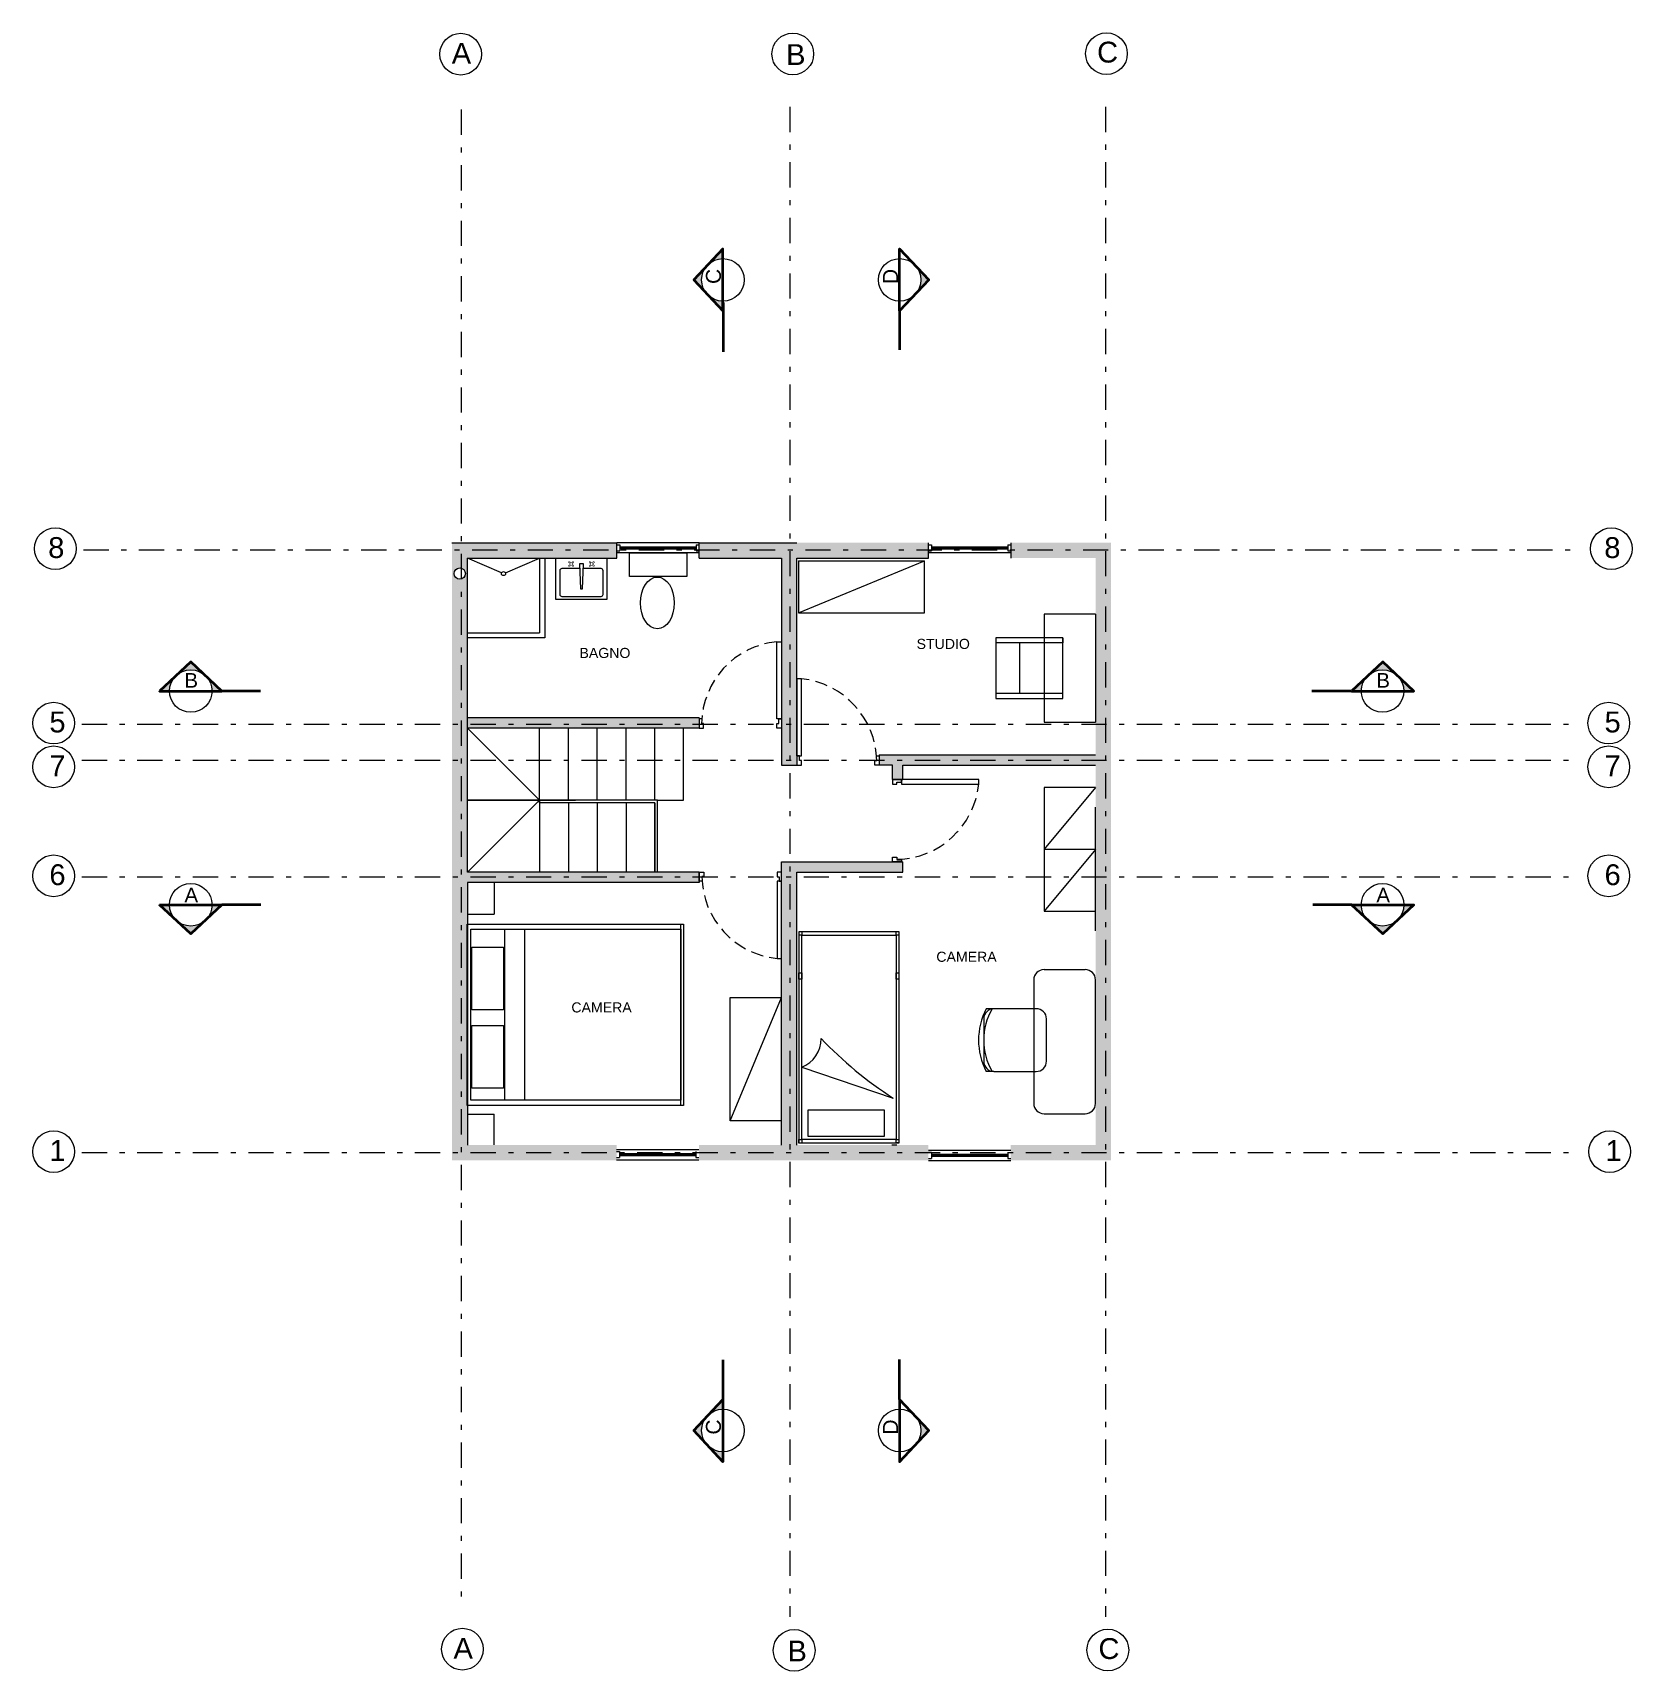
# Model space of a CAD drawing. Header units: inches. Extents: x 7.1 to 38.7, y 1 to 33.5.
import ezdxf

# ---------------------------------------------------------------- set-up
doc = ezdxf.new("R2010")
doc.units = ezdxf.units.IN
doc.header["$MEASUREMENT"] = 0
doc.linetypes.add('DASHDOT', pattern=[1, 0.5, -0.25, 0, -0.25])
doc.linetypes.add('HIDDEN', pattern=[0.375, 0.25, -0.125])
for name, color, linetype, lineweight in [('A-ANNO-NOTE', 255, 'Continuous', 35), ('Arredi', 3, 'Continuous', 15), ('finestre', 4, 'Continuous', 15), ('linee', 255, 'DASHDOT', 13), ('Scritte', 8, 'Continuous', 18)]:
    doc.layers.add(name, color=color, linetype=linetype, lineweight=lineweight)
doc.layers.add('Porte', color=2, linetype='Continuous')
doc.layers.add('Scale', color=7, linetype='Continuous')
doc.styles.get("Standard").update_dxf_attribs({"font": 'Arial.ttf'})

msp = doc.modelspace()

# ---------------------------------------------------------------- hatches: boundary and pattern name
at = {"lineweight": 5}
h = msp.add_hatch(color=7, dxfattribs=at)
h.dxf.hatch_style = 1
h.set_gradient(color1=(51, 51, 51), color2=(51, 51, 51), tint=1)
h.paths.add_polyline_path([(15.628, 22.739, -1), (15.403, 22.739), (15.395, 20.25), (15.668, 20.25)], flags=16)
h.paths.add_polyline_path([(18.626, 23.35), (15.362, 23.35), (15.362, 20.25), (15.668, 20.25), (15.668, 23.045), (18.626, 23.045)])
h.paths.add_polyline_path([(15.628, 22.739, -1), (15.403, 22.739, -1)], flags=16)
h.paths.add_polyline_path([(21.64, 23.35), (20.257, 23.35), (20.257, 23.045), (21.64, 23.045)])
h.paths.add_polyline_path([(24.287, 23.35), (22.195, 23.35), (21.889, 23.35), (21.64, 23.35), (21.64, 23.045), (21.889, 23.045), (21.889, 20.249), (22.195, 20.249), (22.195, 23.045), (24.287, 23.045)])
h.paths.add_polyline_path([(22.195, 20.249), (21.889, 20.249), (21.889, 18.946), (22.195, 18.946), (22.195, 19.13)])
h.paths.add_polyline_path([(24.8, 23.35), (24.287, 23.35), (24.287, 23.045), (24.8, 23.045)])
h.paths.add_polyline_path([(28.415, 23.35), (26.431, 23.35), (26.431, 23.045), (28.109, 23.045), (28.109, 20.249), (28.415, 20.249)])
h.paths.add_polyline_path([(28.415, 20.249), (28.109, 20.249), (28.109, 19.795), (28.109, 16.62), (28.109, 16.001), (28.109, 15.876), (28.415, 15.877)])
h.paths.add_polyline_path([(28.109, 19.15), (24.287, 19.15), (24.287, 18.946), (28.109, 18.946)])
h.paths.add_polyline_path([(24.287, 19.15), (23.826, 19.15), (23.826, 19.13), (23.826, 18.946), (24.086, 18.946), (24.086, 18.66), (24.287, 18.66)])
h.paths.add_polyline_path([(28.415, 15.877), (28.109, 15.876), (28.109, 15.66), (28.109, 11.42), (26.431, 11.42), (26.431, 11.114), (28.415, 11.114)])
h.paths.add_polyline_path([(24.8, 11.42), (24.287, 11.42), (24.287, 11.114), (24.8, 11.114)])
h.paths.add_polyline_path([(24.287, 11.42), (22.195, 11.42), (22.195, 12.476), (22.195, 15.846), (21.889, 15.844), (21.889, 14.107), (21.889, 11.42), (21.64, 11.42), (21.64, 11.114), (24.287, 11.114)])
h.paths.add_polyline_path([(22.195, 16.62), (22.195, 16.827), (24.287, 16.827), (24.287, 17.028), (24.27, 17.028), (24.27, 17.028), (24.086, 17.028), (21.889, 17.028), (21.889, 16.824), (21.889, 16.641), (21.889, 16.62), (21.889, 15.844), (22.195, 15.846)])
h.paths.add_polyline_path([(21.64, 11.42), (20.257, 11.42), (20.257, 11.114), (21.64, 11.114)])
h.paths.add_polyline_path([(18.626, 11.42), (15.668, 11.42), (15.668, 12.201), (15.665, 12.201), (15.665, 15.792), (15.666, 15.812), (15.362, 15.811), (15.362, 11.114), (18.626, 11.114)])
h.paths.add_polyline_path([(15.668, 16.62), (20.257, 16.62), (20.257, 16.824), (15.668, 16.824), (15.668, 19.883), (15.668, 20.25), (15.362, 20.25), (15.362, 15.811), (15.668, 15.812)])
h.paths.add_polyline_path([(20.257, 19.863), (20.257, 19.883), (15.668, 19.883), (15.668, 19.679), (20.257, 19.679)], flags=17)
h = msp.add_hatch(color=7, dxfattribs=at)
h.dxf.hatch_style = 1
h.set_gradient(color1=(51, 51, 51), color2=(51, 51, 51), tint=1)
h.paths.add_polyline_path([(15.362, 20.25), (15.668, 20.25), (15.668, 23.045), (18.626, 23.045), (18.626, 23.35), (15.362, 23.35)])
h.paths.add_polyline_path([(15.403, 22.739, -1), (15.628, 22.739, -1)], flags=16)
at = {"layer": 'A-ANNO-NOTE'}
h = msp.add_hatch(color=256, dxfattribs=at)
h.dxf.hatch_style = 1
h.set_gradient(color1=(51, 51, 51), color2=(51, 51, 51), tint=1)
h.paths.add_polyline_path([(24.651, 28.556, -0.173896), (24.555, 28.288), (24.807, 28.556), (24.537, 28.844, -0.190403)])
h = msp.add_hatch(color=256, dxfattribs=at)
h.dxf.hatch_style = 1
h.set_gradient(color1=(51, 51, 51), color2=(51, 51, 51), tint=1)
h.paths.add_polyline_path([(9.571, 20.413), (9.765, 20.413, -0.190574), (9.879, 20.701)])
h.paths.add_polyline_path([(9.919, 20.739, -0.173896), (10.187, 20.835, -0.190403), (10.475, 20.721), (10.187, 20.991)])
h.paths.add_polyline_path([(10.805, 20.413), (10.475, 20.721, -0.207772), (10.608, 20.413)])
h = msp.add_hatch(color=256, dxfattribs=at)
h.dxf.hatch_style = 1
h.set_gradient(color1=(51, 51, 51), color2=(51, 51, 51), tint=1)
h.paths.add_polyline_path([(33.181, 20.413), (33.375, 20.413, -0.190574), (33.488, 20.701)])
h.paths.add_polyline_path([(33.528, 20.739, -0.173896), (33.796, 20.835, -0.190403), (34.085, 20.721), (33.797, 20.991)])
h.paths.add_polyline_path([(34.414, 20.413), (34.085, 20.721, -0.207772), (34.218, 20.413)])
h = msp.add_hatch(color=256, dxfattribs=at)
h.dxf.hatch_style = 1
h.set_gradient(color1=(51, 51, 51), color2=(51, 51, 51), tint=1)
h.paths.add_polyline_path([(9.571, 16.18), (9.765, 16.18, 0.190574), (9.879, 15.891)])
h.paths.add_polyline_path([(9.919, 15.854, 0.173896), (10.187, 15.758, 0.190403), (10.475, 15.871), (10.187, 15.602)])
h.paths.add_polyline_path([(10.805, 16.18), (10.475, 15.871, 0.207772), (10.608, 16.18)])
h = msp.add_hatch(color=256, dxfattribs=at)
h.dxf.hatch_style = 1
h.set_gradient(color1=(51, 51, 51), color2=(51, 51, 51), tint=1)
h.paths.add_polyline_path([(33.181, 16.18), (33.375, 16.18, 0.190574), (33.488, 15.891)])
h.paths.add_polyline_path([(33.528, 15.854, 0.173896), (33.796, 15.758, 0.190403), (34.085, 15.871), (33.797, 15.602)])
h.paths.add_polyline_path([(34.414, 16.18), (34.085, 15.871, 0.207772), (34.218, 16.18)])
h = msp.add_hatch(color=256, dxfattribs=at)
h.dxf.hatch_style = 1
h.set_gradient(color1=(51, 51, 51), color2=(51, 51, 51), tint=1)
h.paths.add_polyline_path([(20.421, 5.478, 0.207772), (20.729, 5.344), (20.729, 5.148)])
h.paths.add_polyline_path([(20.151, 5.765), (20.403, 6.034, 0.173896), (20.307, 5.766, 0.190403), (20.421, 5.478)])
h.paths.add_polyline_path([(20.729, 6.381), (20.729, 6.188, 0.190574), (20.441, 6.074)])
h = msp.add_hatch(color=256, dxfattribs=at)
h.dxf.hatch_style = 1
h.set_gradient(color1=(51, 51, 51), color2=(51, 51, 51), tint=1)
h.paths.add_polyline_path([(24.651, 5.766, -0.190403), (24.537, 5.478), (24.807, 5.765), (24.518, 6.074, -0.207643)])
at = {"layer": 'Arredi'}
h = msp.add_hatch(color=256, dxfattribs=at)
h.dxf.hatch_style = 1
h.set_gradient(color1=(51, 51, 51), color2=(51, 51, 51), tint=1)
h.paths.add_polyline_path([(20.441, 28.248), (20.729, 27.94), (20.729, 28.134, -0.190574)])
h.paths.add_polyline_path([(20.403, 28.288, -0.173896), (20.307, 28.556, -0.190403), (20.421, 28.844), (20.151, 28.556)])
h.paths.add_polyline_path([(20.421, 28.844, -0.207772), (20.729, 28.977), (20.729, 29.174)])

# ---------------------------------------------------------------- linework, layer by layer
at = {"color": 7, "lineweight": 5}
for p, q in [((15.362, 23.35), (18.626, 23.35)), ((15.668, 19.883), (15.668, 23.045)), ((15.668, 23.045), (18.626, 23.045)), ((18.626, 23.045), (18.626, 23.35)), ((20.257, 23.35), (21.889, 23.35)), ((20.257, 23.045), (20.257, 23.35)), ((21.889, 23.35), (22.195, 23.35)), ((21.889, 23.045), (21.889, 18.946)), ((22.195, 19.13), (22.195, 23.045)), ((24.8, 23.045), (24.8, 23.35)), ((26.431, 23.35), (26.431, 23.045)), ((28.109, 21.937), (28.109, 19.795)), ((15.668, 16.824), (15.668, 19.883)), ((20.257, 19.883), (15.668, 19.883)), ((20.257, 19.883), (20.257, 19.679)), ((20.257, 19.679), (15.668, 19.679)), ((23.826, 19.15), (28.109, 19.15)), ((23.826, 19.15), (23.826, 19.13)), ((21.889, 18.946), (22.195, 18.946)), ((24.086, 18.946), (23.826, 18.946)), ((24.29, 18.946), (28.109, 18.946)), ((24.086, 18.66), (24.29, 18.66)), ((28.109, 17.224), (28.109, 18.115)), ((28.109, 16.001), (28.109, 17.224)), ((28.109, 15.66), (28.109, 16.884)), ((20.257, 16.824), (15.668, 16.824)), ((20.257, 16.62), (15.668, 16.62)), ((15.668, 16.62), (15.668, 11.42)), ((21.889, 16.62), (21.889, 16.827)), ((21.889, 14.107), (21.889, 16.62)), ((22.195, 16.62), (22.195, 16.827)), ((22.195, 12.476), (22.195, 16.62)), ((15.665, 12.201), (15.665, 15.792)), ((28.109, 12.244), (28.109, 14.691)), ((21.889, 11.42), (21.889, 14.107)), ((22.195, 11.42), (22.195, 12.476)), ((27.089, 12.04), (27.905, 12.04)), ((24.175, 11.42), (24.073, 11.42)), ((24.073, 11.42), (24.073, 11.42))]:
    msp.add_line(p, q, dxfattribs=at)
at = {"lineweight": 0}
for p, q in [((21.886, 21.39), (21.886, 19.86)), ((22.195, 20.656), (22.195, 19.126)), ((20.256, 19.86), (20.255, 19.682)), ((21.836, 19.77), (21.836, 19.86)), ((21.836, 19.86), (21.886, 19.86)), ((21.886, 19.86), (21.887, 19.682)), ((22.195, 19.126), (22.194, 18.947)), ((23.825, 19.126), (23.825, 18.947)), ((24.265, 18.659), (24.086, 18.66)), ((24.265, 17.029), (24.086, 17.028)), ((20.261, 16.646), (20.261, 16.825)), ((21.841, 16.735), (21.841, 16.645)), ((21.841, 16.645), (21.891, 16.645)), ((21.89, 15.115), (21.891, 16.645)), ((21.891, 16.645), (21.892, 16.823))]:
    msp.add_line(p, q, dxfattribs=at)
at = {"color": 7, "lineweight": 5}
for points in [[(20.257, 23.045), (21.889, 23.045)], [(22.195, 23.045), (24.8, 23.045)], [(24.086, 18.66), (24.086, 18.946)], [(24.29, 18.66), (24.29, 18.946)], [(21.889, 16.824), (21.889, 17.028), (24.29, 17.028), (24.29, 17.028)], [(22.195, 16.827), (24.29, 16.827), (24.29, 17.028)], [(20.257, 16.824), (20.257, 16.62)]]:
    msp.add_lwpolyline(points, dxfattribs=at)
msp.add_circle((15.515, 22.739), 0.112, dxfattribs=at)
at = {"layer": 'A-ANNO-NOTE'}
for p, q in [((20.733, 28.108), (20.733, 27.128)), ((24.229, 27.94), (24.229, 27.169)), ((11.566, 20.413), (10.795, 20.413)), ((33.167, 20.413), (32.396, 20.413)), ((11.576, 16.18), (10.805, 16.18)), ((33.183, 16.18), (32.412, 16.18)), ((20.729, 7.163), (20.729, 6.381)), ((24.229, 6.381), (24.229, 7.175))]:
    msp.add_line(p, q, dxfattribs=at)
for points in [[(20.729, 27.94), (20.729, 29.174), (20.151, 28.556), (20.729, 27.94), (20.729, 27.94, -17.622565)], [(24.229, 27.94), (24.229, 29.174), (24.807, 28.556), (24.229, 27.94), (24.229, 27.94, 17.622565)], [(9.571, 20.413), (10.805, 20.413), (10.187, 20.991), (9.571, 20.413), (9.571, 20.413, -17.622565)], [(33.181, 20.413), (34.414, 20.413), (33.797, 20.991), (33.181, 20.413), (33.181, 20.413, -17.622565)], [(9.571, 16.18), (10.805, 16.18), (10.187, 15.602), (9.571, 16.18), (9.571, 16.18, 17.622565)], [(33.181, 16.18), (34.414, 16.18), (33.797, 15.602), (33.181, 16.18), (33.181, 16.18, 17.622565)], [(20.729, 6.381), (20.729, 5.148), (20.151, 5.765), (20.729, 6.381), (20.729, 6.381, 17.622565)], [(24.229, 6.381), (24.229, 5.148), (24.807, 5.765), (24.229, 6.381), (24.229, 6.381, -17.622565)]]:
    msp.add_lwpolyline(points, format="xyb", dxfattribs=at)
at = {"layer": 'A-ANNO-NOTE', "color": 7, "lineweight": 0}
for centre in [(15.534, 33.027), (22.113, 33.032), (28.326, 33.037), (7.504, 23.233), (38.327, 23.231), (7.472, 19.777), (38.276, 19.777), (7.472, 18.911), (38.276, 18.911), (7.472, 16.752), (38.276, 16.752), (7.472, 11.29), (38.294, 11.289), (15.569, 1.435), (22.14, 1.411), (28.353, 1.417)]:
    msp.add_circle(centre, 0.413, dxfattribs=at)
at = {"layer": 'A-ANNO-NOTE', "color": 7, "lineweight": 5}
for centre in [(20.729, 28.556), (24.23, 28.556), (10.187, 20.413), (33.796, 20.413), (10.187, 16.179), (33.796, 16.179), (20.729, 5.766), (24.23, 5.766)]:
    msp.add_circle(centre, 0.422, dxfattribs=at)
at = {"layer": 'Arredi', "color": 7, "lineweight": 5}
for p, q in [((16.345, 22.755), (15.668, 23.045)), ((16.42, 22.755), (17.096, 23.045)), ((17.096, 23.045), (17.096, 21.566)), ((17.198, 23.045), (17.198, 21.464)), ((17.415, 23.045), (17.415, 22.229)), ((18.434, 22.229), (18.434, 23.045)), ((17.498, 22.796), (17.498, 22.327)), ((17.889, 22.837), (17.539, 22.837)), ((18.314, 22.837), (17.963, 22.837)), ((18.354, 22.327), (18.354, 22.796)), ((22.226, 21.962), (24.723, 22.989)), ((17.415, 22.229), (18.434, 22.229)), ((17.539, 22.286), (18.314, 22.286)), ((27.089, 21.937), (27.089, 19.795)), ((28.109, 21.937), (27.089, 21.937)), ((15.668, 21.566), (17.096, 21.566)), ((17.198, 21.464), (15.668, 21.464)), ((27.461, 21.468), (26.135, 21.468)), ((26.135, 21.468), (26.135, 20.265)), ((27.461, 20.265), (27.461, 21.468)), ((27.461, 21.468), (27.461, 21.366)), ((27.461, 21.366), (26.135, 21.366)), ((27.461, 21.366), (26.604, 21.366)), ((26.604, 21.366), (26.604, 20.367)), ((27.461, 20.367), (26.135, 20.367)), ((26.135, 20.265), (27.461, 20.265)), ((27.461, 20.265), (27.461, 20.367)), ((27.089, 19.795), (28.109, 19.795)), ((28.109, 18.505), (27.089, 18.505)), ((27.089, 18.505), (27.089, 17.282)), ((28.109, 18.505), (27.089, 17.282)), ((27.089, 17.282), (28.109, 17.282)), ((28.109, 17.274), (27.089, 17.274)), ((27.089, 17.274), (27.089, 16.051)), ((28.109, 17.274), (27.089, 16.051)), ((16.199, 16.62), (16.199, 15.993)), ((15.668, 15.99), (16.199, 15.99)), ((27.089, 16.051), (28.109, 16.051)), ((15.665, 15.792), (19.946, 15.792)), ((19.893, 12.201), (19.893, 15.792)), ((19.946, 15.792), (19.946, 12.201)), ((26.885, 14.691), (26.885, 12.244)), ((27.089, 14.895), (27.905, 14.895)), ((20.869, 11.898), (21.889, 14.345)), ((26.098, 14.121), (25.944, 14.121)), ((26.934, 14.121), (26.098, 14.121)), ((25.894, 13.917), (25.894, 13.08)), ((27.138, 13.08), (27.138, 13.917)), ((22.29, 12.961), (24.1, 12.349)), ((26.098, 12.876), (25.944, 12.876)), ((26.098, 12.876), (26.934, 12.876)), ((19.946, 12.201), (15.665, 12.201)), ((15.67, 12.033), (16.2, 12.033)), ((16.199, 11.421), (16.199, 12.033))]:
    msp.add_line(p, q, dxfattribs=at)
at = {"layer": 'Arredi'}
msp.add_line((22.226, 22.989), (24.723, 22.989), dxfattribs=at)
at = {"layer": 'Arredi', "lineweight": 0}
msp.add_lwpolyline([(18.878, 23.147), (20.012, 23.147), (20.012, 22.681), (18.878, 22.681)], close=True, dxfattribs=at)
at = {"layer": 'Arredi', "color": 7, "lineweight": 5, "const_width": 0.0102}
for points in [[(17.7, 22.964, 1), (17.67, 22.964, 1)], [(17.7, 22.893, -1), (17.67, 22.893, -1)], [(17.697, 22.929, 1), (17.748, 22.929, 1)], [(17.758, 22.978, 1), (17.758, 22.948, 1)], [(17.758, 22.879, -1), (17.758, 22.91, -1)], [(18.108, 22.964, 1), (18.078, 22.964, 1)], [(18.108, 22.893, -1), (18.078, 22.893, -1)], [(18.105, 22.929, 1), (18.156, 22.929, 1)], [(18.166, 22.978, 1), (18.166, 22.948, 1)], [(18.166, 22.879, -1), (18.166, 22.91, -1)]]:
    msp.add_lwpolyline(points, format="xyb", close=True, dxfattribs=at)
at = {"layer": 'Arredi', "color": 7, "lineweight": 5}
for points in [[(17.906, 22.439), (17.946, 22.439), (17.967, 22.929), (17.885, 22.929)], [(19.893, 12.311), (15.734, 12.311), (15.734, 15.693), (19.893, 15.693)], [(16.796, 12.311), (16.407, 12.311), (16.407, 15.693), (16.796, 15.693)], [(22.236, 11.46), (22.236, 15.647), (24.216, 15.647), (24.216, 11.46)], [(22.236, 15.578), (22.236, 15.647), (22.29, 15.647), (22.29, 15.578)], [(22.29, 11.528), (22.29, 15.578), (24.162, 15.578), (24.162, 11.528)], [(24.162, 15.578), (24.162, 15.647), (24.216, 15.647), (24.216, 15.578)], [(16.385, 14.096), (15.754, 14.096), (15.754, 15.341), (16.385, 15.341)], [(22.235, 14.703), (22.235, 14.833), (22.29, 14.833), (22.29, 14.703)], [(24.162, 14.703), (24.162, 14.833), (24.216, 14.833), (24.216, 14.703)], [(16.385, 12.545), (15.754, 12.545), (15.754, 13.789), (16.385, 13.789)], [(22.416, 11.588), (22.416, 12.118), (23.924, 12.118), (23.924, 11.588)], [(22.235, 11.46), (22.235, 11.53), (22.29, 11.53), (22.29, 11.46)], [(24.162, 11.461), (24.162, 11.53), (24.216, 11.53), (24.216, 11.461)]]:
    msp.add_lwpolyline(points, close=True, dxfattribs=at)
for points in [[(22.226, 22.989), (22.226, 21.962), (24.723, 21.962), (24.723, 22.989)], [(21.889, 11.898), (20.869, 11.898), (20.869, 14.345), (21.889, 14.345)]]:
    msp.add_lwpolyline(points, dxfattribs=at)
msp.add_circle((16.382, 22.739), 0.0408, dxfattribs=at)
for centre, radius, start, end in [((17.539, 22.796), 0.0408, 90, 180), ((18.314, 22.796), 0.0408, 0, 90), ((17.539, 22.327), 0.0408, 180, 270), ((18.314, 22.327), 0.0408, 270, 0), ((27.089, 14.691), 0.204, 90, 180), ((27.905, 14.691), 0.204, 0, 90), ((27.138, 13.499), 1.346, 152.4759, 207.5241), ((26.098, 13.917), 0.204, 90, 180), ((27.138, 13.499), 1.244, 150, 210), ((26.934, 13.917), 0.204, 0, 90), ((22.073, 13.519), 0.599, 291.2489, 1.147), ((28.393, 18.993), 7.91, 223.672, 237.134), ((26.098, 13.08), 0.204, 180, 270), ((26.934, 13.08), 0.204, 270, 0), ((27.089, 12.244), 0.204, 180, 270), ((27.905, 12.244), 0.204, 270, 0)]:
    msp.add_arc(centre, radius, start, end, dxfattribs=at)
at = {"layer": 'Arredi', "lineweight": 0}
msp.add_ellipse((19.43, 22.158), major_axis=(0, -0.512), ratio=0.656103, dxfattribs=at)
at = {"layer": 'finestre', "color": 7, "lineweight": 5}
for p, q in [((20.257, 23.35), (18.626, 23.35)), ((18.626, 23.31), (18.687, 23.31)), ((18.626, 23.187), (18.687, 23.187)), ((20.257, 23.147), (18.626, 23.147)), ((18.687, 23.269), (20.196, 23.269)), ((18.687, 23.248), (20.196, 23.248)), ((18.687, 23.228), (20.196, 23.228)), ((20.196, 23.31), (20.257, 23.31)), ((20.196, 23.187), (20.257, 23.187)), ((24.8, 23.31), (24.861, 23.31)), ((24.8, 23.187), (24.861, 23.187)), ((26.431, 23.147), (24.8, 23.147)), ((24.861, 23.269), (26.37, 23.269)), ((24.861, 23.248), (26.37, 23.248)), ((24.861, 23.228), (26.37, 23.228)), ((26.37, 23.31), (26.431, 23.31)), ((26.37, 23.187), (26.431, 23.187)), ((18.619, 11.333), (20.251, 11.333)), ((18.619, 11.294), (18.68, 11.294)), ((18.619, 11.171), (18.68, 11.171)), ((18.619, 11.126), (20.251, 11.126)), ((18.68, 11.253), (20.189, 11.253)), ((18.68, 11.232), (20.189, 11.232)), ((18.68, 11.212), (20.189, 11.212)), ((20.189, 11.171), (20.251, 11.171)), ((24.8, 11.318), (26.431, 11.318)), ((24.8, 11.279), (24.861, 11.279)), ((24.8, 11.156), (24.861, 11.156)), ((24.8, 11.111), (26.431, 11.111)), ((24.861, 11.238), (26.37, 11.238)), ((24.861, 11.217), (26.37, 11.217)), ((24.861, 11.197), (26.37, 11.197)), ((26.37, 11.156), (26.431, 11.156))]:
    msp.add_line(p, q, dxfattribs=at)
at = {"layer": 'finestre', "color": 7, "lineweight": 5, "ltscale": 0.001}
for p, q in [((18.687, 23.31), (18.687, 23.187)), ((20.196, 23.31), (20.196, 23.187)), ((24.861, 23.31), (24.861, 23.187)), ((26.37, 23.31), (26.37, 23.187)), ((18.68, 11.294), (18.68, 11.171)), ((20.189, 11.294), (20.189, 11.171)), ((24.861, 11.279), (24.861, 11.156)), ((26.37, 11.279), (26.37, 11.156))]:
    msp.add_line(p, q, dxfattribs=at)
at = {"layer": 'linee'}
for p, q in [((15.541, 31.928), (15.541, 2.289)), ((22.054, 31.985), (22.054, 2.075)), ((28.308, 31.985), (28.308, 2.075)), ((8.062, 23.212), (37.701, 23.212)), ((8.029, 19.756), (37.668, 19.756)), ((8.029, 19.042), (37.668, 19.042)), ((8.029, 16.731), (37.668, 16.731)), ((8.029, 11.27), (37.668, 11.27))]:
    msp.add_line(p, q, dxfattribs=at)
at = {"layer": 'Porte', "color": 0, "lineweight": 0}
for p, q in [((21.796, 19.86), (21.796, 21.39)), ((21.796, 21.39), (21.886, 21.39)), ((22.285, 20.656), (22.195, 20.656)), ((22.285, 19.126), (22.285, 20.656)), ((20.306, 19.86), (20.256, 19.86)), ((21.886, 19.86), (21.796, 19.86)), ((20.256, 19.68), (20.346, 19.68)), ((20.346, 19.77), (20.306, 19.77)), ((20.346, 19.68), (20.346, 19.77)), ((21.796, 19.68), (21.796, 19.77)), ((21.796, 19.77), (21.836, 19.77)), ((21.886, 19.68), (21.796, 19.68)), ((22.195, 19.126), (22.285, 19.126)), ((22.245, 19.126), (22.195, 19.126)), ((22.195, 18.946), (22.285, 18.946)), ((22.245, 19.036), (22.245, 19.126)), ((22.285, 19.036), (22.245, 19.036)), ((22.285, 18.946), (22.285, 19.036)), ((23.735, 18.946), (23.735, 19.036)), ((23.735, 19.036), (23.775, 19.036)), ((23.825, 18.946), (23.735, 18.946)), ((23.775, 19.126), (23.825, 19.126)), ((24.085, 18.659), (24.085, 18.569)), ((24.085, 18.569), (24.175, 18.569)), ((24.175, 18.569), (24.175, 18.609)), ((24.175, 18.609), (24.265, 18.609)), ((25.795, 18.659), (24.265, 18.659)), ((24.265, 18.659), (24.265, 18.569)), ((24.265, 18.609), (24.265, 18.659)), ((24.265, 18.569), (25.795, 18.569)), ((25.795, 18.569), (25.795, 18.659)), ((24.085, 17.029), (24.085, 17.119)), ((24.085, 17.119), (24.175, 17.119)), ((24.175, 17.119), (24.175, 17.079)), ((24.265, 17.079), (24.265, 17.029)), ((20.311, 16.646), (20.261, 16.646)), ((20.262, 16.826), (20.352, 16.826)), ((20.352, 16.736), (20.312, 16.736)), ((20.352, 16.826), (20.352, 16.736)), ((21.801, 16.645), (21.8, 15.115)), ((21.802, 16.825), (21.801, 16.735)), ((21.801, 16.735), (21.841, 16.735)), ((21.891, 16.645), (21.801, 16.645)), ((21.892, 16.825), (21.802, 16.825)), ((21.8, 15.115), (21.89, 15.115))]:
    msp.add_line(p, q, dxfattribs=at)
at = {"layer": 'Porte', "color": 0}
msp.add_line((24.175, 17.079), (24.265, 17.079), dxfattribs=at)
at = {"layer": 'Porte', "color": 0, "linetype": 'HIDDEN', "lineweight": 0}
for centre, start, end in [((21.965, 19.739), 95.8564, 178.9335), ((22.115, 19.005), 1.0665, 84.1436), ((24.144, 18.738), 271.0665, 354.1436), ((21.971, 16.766), 181.0166, 264.0936)]:
    msp.add_arc(centre, 1.66, start, end, dxfattribs=at)
at = {"layer": 'Scale', "color": 7, "lineweight": 5}
for p, q in [((17.096, 18.252), (15.668, 19.679)), ((17.096, 18.252), (17.096, 19.679)), ((17.667, 18.252), (17.667, 19.679)), ((18.238, 18.252), (18.238, 19.679)), ((18.809, 18.252), (18.809, 19.679)), ((19.38, 18.252), (19.38, 19.679)), ((19.951, 18.252), (19.951, 19.679)), ((17.096, 18.252), (15.668, 18.252)), ((15.668, 18.252), (17.807, 18.252)), ((17.096, 18.252), (15.668, 16.824)), ((17.096, 18.252), (17.096, 16.824)), ((17.096, 18.201), (17.096, 18.252)), ((17.667, 18.201), (17.667, 16.824)), ((18.238, 18.201), (18.238, 16.824)), ((18.809, 18.201), (18.809, 16.824)), ((19.38, 18.201), (19.38, 16.824)), ((19.431, 18.252), (19.951, 18.252))]:
    msp.add_line(p, q, dxfattribs=at)
for points in [[(19.431, 16.824), (19.431, 18.252), (17.096, 18.252)], [(19.38, 16.824), (19.38, 18.201), (17.096, 18.201)]]:
    msp.add_lwpolyline(points, dxfattribs=at)

# ---------------------------------------------------------------- texts
at = {"layer": 'A-ANNO-NOTE', "color": 7, "lineweight": 5, "char_height": 0.413, "attachment_point": 1}
for s, insert in [('A', (15.357, 33.251)), ('B', (21.98, 33.225)), ('8', (7.363, 23.461)), ('8', (38.186, 23.46)), ('5', (7.387, 20.006)), ('5', (38.192, 20.006)), ('7', (7.387, 19.139)), ('7', (38.192, 19.139)), ('6', (7.387, 16.981)), ('6', (38.192, 16.981)), ('1', (7.387, 11.519)), ('1', (38.21, 11.518)), ('A', (15.392, 1.659)), ('B', (22.007, 1.605))]:
    msp.add_mtext_dynamic_manual_height_columns(s, width=2.13344, gutter_width=1, heights=[0], dxfattribs=dict(at, insert=insert))
at = {"layer": 'A-ANNO-NOTE', "color": 7, "lineweight": 0, "attachment_point": 1}
for s, insert, char_height in [('C', (28.14, 33.274), 0.413), ('B', (10.063, 20.769), 0.289), ('B', (33.672, 20.769), 0.289), ('A', (10.063, 16.517), 0.289), ('A', (33.672, 16.517), 0.289), ('C', (28.167, 1.653), 0.413)]:
    msp.add_mtext_dynamic_manual_height_columns(s, width=2.13344, gutter_width=1, heights=[0], dxfattribs=dict(at, insert=insert, char_height=char_height))
at = {"layer": 'A-ANNO-NOTE', "char_height": 0.297, "attachment_point": 1, "rotation": 90}
for s, insert in [('C', (20.392, 28.475)), ('D', (23.899, 28.475)), ('C', (20.392, 5.685)), ('D', (23.899, 5.685))]:
    msp.add_mtext_dynamic_manual_height_columns(s, width=0.70219, gutter_width=1, heights=[0], dxfattribs=dict(at, insert=insert))
at = {"layer": 'Scritte', "char_height": 0.2, "attachment_point": 1}
for s, insert in [('STUDIO', (24.565, 21.446)), ('BAGNO', (17.887, 21.267)), ('CAMERA', (24.956, 15.249)), ('CAMERA', (17.727, 14.246))]:
    msp.add_mtext_dynamic_manual_height_columns(s, width=2.19783, gutter_width=1, heights=[0], dxfattribs=dict(at, insert=insert))

doc.saveas('drawing.dxf')
